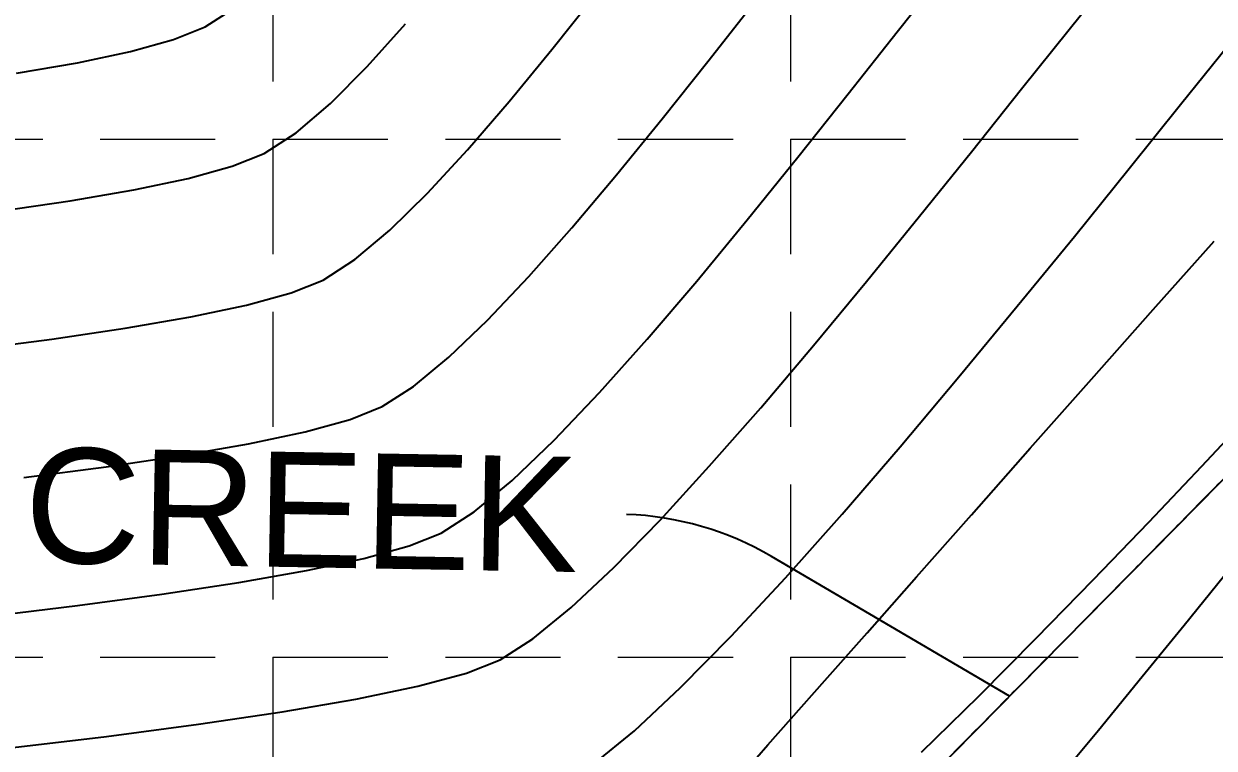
# Model space of a CAD drawing. Header units: inches. Extents: x 2547543 to 2548696, y 7125653 to 7126375.
# Drawn here: x 2548290.92 to 2548332.31, y 7125831.21 to 7125856.38 of the extents above; entities that cross this region are included whole.
import ezdxf

# ---------------------------------------------------------------- set-up
doc = ezdxf.new("R2010")
doc.units = ezdxf.units.IN
doc.header["$MEASUREMENT"] = 0
doc.linetypes.add('CENTER', pattern=[2, 1.25, -0.25, 0.25, -0.25])
doc.linetypes.add('HIDDEN', pattern=[0.375, 0.25, -0.125])
for name, color, linetype in [('CONT-MJR', 6, 'Continuous'), ('CONT-MNR', 14, 'Continuous'), ('GRID', 254, 'HIDDEN'), ('V-AREA', 6, 'Continuous'), ('V-CREEK-CNTR-E', 2, 'CENTER'), ('V-CREEK-CNTR-TEXT-E', 2, 'Continuous')]:
    doc.layers.add(name, color=color, linetype=linetype)
doc.styles.get("Standard").update_dxf_attribs({"font": 'ARIAL.TTF'})

msp = doc.modelspace()

# ---------------------------------------------------------------- linework, layer by layer
at = {"layer": 'CONT-MJR', "color": 35, "elevation": 560}
for points in [[(2548321.290216321, 7125856.101134073), (2548322.924321237, 7125858.168507294)], [(2548317.839516179, 7125851.752189618), (2548319.586579425, 7125853.946041849)], [(2548314.319533156, 7125847.444041113), (2548316.075132213, 7125849.568536375)], [(2548306.58700856, 7125839.422499327), (2548307.907098622, 7125840.516819767)], [(2548305.432337187, 7125838.681090836), (2548306.58700856, 7125839.422499327)], [(2548300.755321281, 7125837.381551269), (2548302.746287345, 7125837.806571588)]]:
    msp.add_lwpolyline(points, dxfattribs=at)
at = {"layer": 'CONT-MJR', "color": 35, "extrusion": (0.7844845701394798, -0.6201483364591697, 0), "elevation": -2419969.075033085}
msp.add_lwpolyline([(7170458.622120905, 560), (7170461.369265089, 560)], dxfattribs=at)
at = {"layer": 'CONT-MJR', "color": 35, "extrusion": (0.7778255473736082, -0.6284802446003747, 0), "elevation": -2496310.333798537}
msp.add_lwpolyline([(7144234.151366958, 560), (7144236.9587487, 560)], dxfattribs=at)
at = {"layer": 'CONT-MJR', "color": 35, "extrusion": (0.7606744045906569, -0.6491336150598347, 0), "elevation": -2687189.633994563}
msp.add_lwpolyline([(7074643.597470036, 560), (7074646.248247131, 560)], dxfattribs=at)
at = {"layer": 'CONT-MJR', "color": 35, "extrusion": (0.7460132060153083, -0.6659311499327548, 0), "elevation": -2844247.588108198}
msp.add_lwpolyline([(7012973.040065454, 560), (7012975.532383688, 560)], dxfattribs=at)
at = {"layer": 'CONT-MJR', "color": 35, "extrusion": (0.7245601657601092, -0.6892115540192889, 0), "elevation": -3064809.122996601}
msp.add_lwpolyline([(6919425.457788808, 560), (6919427.739541836, 560)], dxfattribs=at)
at = {"layer": 'CONT-MJR', "color": 35, "extrusion": (0.6918225022507976, -0.7220676044384247, 0), "elevation": -3382361.838795855}
msp.add_lwpolyline([(6769867.402836565, 560), (6769869.423981276, 560)], dxfattribs=at)
at = {"layer": 'CONT-MJR', "color": 35, "extrusion": (0.3690824332727129, -0.9293966631366253, 0), "elevation": -5682195.922566636}
msp.add_lwpolyline([(4998407.250381429, 560.0000000000009), (4998408.444992945, 560.0000000000009)], dxfattribs=at)
at = {"layer": 'CONT-MJR', "color": 35, "extrusion": (0.2653095585610385, -0.9641632839598006, 0), "elevation": -6194382.103851589}
msp.add_lwpolyline([(4347532.827223253, 560.0000000000009), (4347534.461574935, 560.0000000000009)], dxfattribs=at)
at = {"layer": 'CONT-MJR', "color": 35, "extrusion": (0.1735464096111163, -0.9848256920445825, 0), "elevation": -6575459.283988083}
msp.add_lwpolyline([(3746293.155818667, 560), (3746295.547937915, 560)], dxfattribs=at)
at = {"layer": 'CONT-MJR', "color": 35, "extrusion": (0.1495815161243001, -0.9887493969828532, 0), "elevation": -6664488.665399149}
msp.add_lwpolyline([(3585519.302198586, 560.0000000000009), (3585522.002928601, 560.0000000000009)], dxfattribs=at)
at = {"layer": 'CONT-MJR', "color": 35, "extrusion": (0.1322483661176722, -0.9912166108672747, 0), "elevation": -6726239.620438793}
msp.add_lwpolyline([(3468290.338200177, 560.0000000000009), (3468293.298743889, 560.0000000000009)], dxfattribs=at)
at = {"layer": 'CONT-MJR', "color": 35, "extrusion": (0.1191385078021136, -0.9928776440018607, 0), "elevation": -6771483.627914255}
msp.add_lwpolyline([(3379101.263398054, 560), (3379104.43438826, 560)], dxfattribs=at)
at = {"layer": 'CONT-MNR', "color": 35, "extrusion": (0.7803146413012246, -0.6253871285619343, 0), "elevation": -2467921.66205357}
msp.add_lwpolyline([(7154100.987367118, 559.0000000000009), (7154103.436814618, 559.0000000000009)], dxfattribs=at)
at = {"layer": 'CONT-MNR', "color": 35, "extrusion": (0.7832716025580266, -0.6216796575618193, 0), "elevation": -2433981.1048372}
msp.add_lwpolyline([(7165712.295238211, 562.0000000000009), (7165714.712574897, 562.0000000000009)], dxfattribs=at)
at = {"layer": 'CONT-MNR', "color": 35, "extrusion": (-0.5388805696265775, 0.8423821767338954, 0), "elevation": 4629466.463699006}
msp.add_lwpolyline([(-5986625.657877421, 564.0000000000005), (-5986626.886677464, 564.0000000000005)], dxfattribs=at)
at = {"layer": 'CONT-MNR', "color": 35, "extrusion": (0.7863456431469718, -0.6177867993926186, 0), "elevation": -2398403.033573841}
msp.add_lwpolyline([(7177700.279390768, 561.0000000000009), (7177702.830239668, 561.0000000000009)], dxfattribs=at)
at = {"layer": 'CONT-MNR', "color": 35, "extrusion": (-0.3737593640522139, 0.9275257073436213, 0), "elevation": 5656964.936561136}
msp.add_lwpolyline([(-5026965.514348788, 564.0000000000009), (-5026966.700962717, 564.0000000000009)], dxfattribs=at)
at = {"layer": 'CONT-MNR', "color": 35}
for points, elevation in [([(2548302.863660258, 7125854.89543584), (2548304.197182004, 7125856.384027254)], 563), ([(2548294.632638508, 7125855.421990387), (2548296.127333586, 7125855.837957336)], 564), ([(2548307.801128834, 7125853.682562373), (2548309.285308418, 7125855.492728116)], 562), ([(2548331.142427119, 7125853.577124058), (2548332.784690807, 7125855.624331748)], 558), ([(2548292.794843448, 7125855.032995816), (2548294.632638508, 7125855.421990387)], 564), ([(2548301.588638561, 7125853.616919136), (2548302.863660258, 7125854.89543584)], 563), ([(2548300.388354504, 7125852.596292619), (2548301.588638561, 7125853.616919136)], 563), ([(2548306.354734994, 7125852.001392433), (2548307.801128834, 7125853.682562373)], 562), ([(2548322.069226032, 7125849.69583651), (2548323.874919213, 7125851.939524008)], 559), ([(2548294.745398107, 7125850.612219911), (2548296.64146269, 7125851.013824177)], 563), ([(2548303.651929704, 7125849.20896145), (2548304.965283189, 7125850.494948669)], 562), ([(2548320.227234205, 7125847.434352756), (2548322.069226032, 7125849.69583651)], 559), ([(2548308.479895811, 7125847.598491337), (2548309.983180823, 7125849.299117512)], 561), ([(2548302.433830828, 7125848.189161143), (2548303.651929704, 7125849.20896145)], 562), ([(2548325.467887316, 7125846.566781813), (2548327.45060656, 7125848.996367805)], 558), ([(2548300.217473973, 7125847.037140835), (2548301.330142849, 7125847.481278121)], 562), ([(2548323.438520513, 7125844.113698963), (2548325.467887316, 7125846.566781813)], 558), ([(2548328.045435846, 7125844.032486161), (2548330.195294337, 7125846.453411803)], 557), ([(2548291.896321129, 7125845.427031892), (2548294.453323903, 7125845.803351177)], 562), ([(2548289.108056178, 7125845.069219507), (2548291.896321129, 7125845.427031892)], 562), ([(2548321.395924963, 7125841.689100538), (2548323.438520513, 7125844.113698963)], 558), ([(2548303.381240018, 7125843.081184478), (2548304.476845908, 7125843.780752032)], 561), ([(2548302.268495662, 7125842.638312294), (2548303.381240018, 7125843.081184478)], 561), ([(2548296.411793136, 7125841.381922198), (2548298.732460901, 7125841.787679277)], 561), ([(2548290.921713436, 7125840.614536276), (2548293.791106874, 7125840.990540572)], 561), ([(2548313.046094773, 7125839.140318463), (2548314.758374016, 7125841.008055599)], 559), ([(2548317.404722877, 7125837.133282111), (2548319.37351948, 7125839.344967824)], 558), ([(2548321.962558284, 7125837.168204185), (2548323.873070628, 7125839.326117512)], 557), ([(2548309.952491819, 7125836.095346045), (2548311.434970469, 7125837.48725089)], 559), ([(2548320.243822371, 7125835.225491308), (2548321.962558284, 7125837.168204185)], 557), ([(2548318.772860079, 7125833.561743721), (2548320.243822371, 7125835.225491308)], 557), ([(2548307.483434355, 7125834.280997195), (2548308.626149543, 7125835.011097092)], 559), ([(2548313.761631564, 7125833.315176826), (2548315.522953968, 7125835.106024683)], 558), ([(2548324.125195914, 7125833.020328036), (2548326.128048785, 7125835.032343355)], 556), ([(2548329.809656099, 7125833.687156048), (2548328.289332798, 7125831.829947423)], 556), ([(2548302.467435639, 7125832.917227361), (2548304.621021131, 7125833.366559363)], 559), ([(2548296.999018625, 7125832.043031557), (2548299.907867355, 7125832.4754718)], 559), ([(2548290.360289215, 7125831.213052522), (2548293.797591797, 7125831.621645506)], 559)]:
    msp.add_lwpolyline(points, dxfattribs=dict(at, elevation=elevation))
at = {"layer": 'CONT-MNR', "color": 35, "extrusion": (0.781655005898964, -0.6237110322521886, 0), "elevation": -2452562.353141119}
msp.add_lwpolyline([(7159378.344344589, 559), (7159380.990800481, 559)], dxfattribs=at)
at = {"layer": 'CONT-MNR', "color": 35, "extrusion": (0.1678228411113338, -0.9858171706768553, 0), "elevation": -6597128.510467196}
msp.add_lwpolyline([(3708029.869495941, 564), (3708032.03005364, 564)], dxfattribs=at)
at = {"layer": 'CONT-MNR', "color": 35, "extrusion": (0.7821441434776836, -0.6230975355620988, 0), "elevation": -2446953.313263114}
msp.add_lwpolyline([(7161291.878331471, 561.0000000000009), (7161294.428728174, 561.0000000000009)], dxfattribs=at)
at = {"layer": 'CONT-MNR', "color": 35, "extrusion": (0.7811510372126682, -0.6243420993826803, 0), "elevation": -2458343.521765614}
msp.add_lwpolyline([(7157392.511557154, 559.0000000000005), (7157395.301540109, 559.0000000000005)], dxfattribs=at)
at = {"layer": 'CONT-MNR', "color": 35, "extrusion": (0.7795266024666301, -0.6263691212430834, 0), "elevation": -2476922.725793961}
msp.add_lwpolyline([(7150985.510557596, 558), (7150988.366968657, 558)], dxfattribs=at)
at = {"layer": 'CONT-MNR', "color": 35, "extrusion": (0.7751272308566742, -0.6318051724894821, 0), "elevation": -2526883.945171147}
msp.add_lwpolyline([(7133477.672217969, 561.0000000000009), (7133480.175312882, 561.0000000000009)], dxfattribs=at)
at = {"layer": 'CONT-MNR', "color": 35, "extrusion": (-0.5417189732207516, 0.8405596671579327, 0), "elevation": 4609241.616718771}
msp.add_lwpolyline([(-6002206.758313308, 563), (-6002208.078039758, 563)], dxfattribs=at)
at = {"layer": 'CONT-MNR', "color": 35, "extrusion": (0.3719948351442721, -0.9282347992970237, 0), "elevation": -5666509.520718571}
msp.add_lwpolyline([(5016198.970906733, 563), (5016200.165707107, 563)], dxfattribs=at)
at = {"layer": 'CONT-MNR', "color": 35, "extrusion": (0.7350737408519539, -0.6779871647088275, 0), "elevation": -2958043.109546922}
msp.add_lwpolyline([(6965743.638299444, 562.0000000000009), (6965745.687677184, 562.0000000000009)], dxfattribs=at)
at = {"layer": 'CONT-MNR', "color": 35, "extrusion": (0.2667639629465032, -0.9637618938685409, 0), "elevation": -6187829.957668403}
msp.add_lwpolyline([(4356871.45312902, 563.0000000000009), (4356873.03913041, 563.0000000000009)], dxfattribs=at)
at = {"layer": 'CONT-MNR', "color": 35, "extrusion": (0.7777379725712509, -0.6285886142945641, 0), "elevation": -2497296.52141674}
msp.add_lwpolyline([(7143892.972229556, 558), (7143895.999094551, 558)], dxfattribs=at)
at = {"layer": 'CONT-MNR', "color": 35, "extrusion": (0.7645941457280158, -0.6445120575431043, 0), "elevation": -2644272.898875997}
msp.add_lwpolyline([(7090799.16796284, 561), (7090801.577301811, 561)], dxfattribs=at)
at = {"layer": 'CONT-MNR', "color": 35, "extrusion": (0.1693385126636474, -0.9855579476260459, 0), "elevation": -6591414.262454957}
msp.add_lwpolyline([(3718170.839282483, 563), (3718173.083357456, 563)], dxfattribs=at)
at = {"layer": 'CONT-MNR', "color": 35, "extrusion": (0.1432553758973903, -0.9896857568321864, 0), "elevation": -6687295.875322826}
msp.add_lwpolyline([(3542822.677351538, 563.0000000000009), (3542825.178480522, 563.0000000000009)], dxfattribs=at)
at = {"layer": 'CONT-MNR', "color": 35, "extrusion": (0.7472312731004688, -0.6645640860749645, 0), "elevation": -2831389.619711989}
msp.add_lwpolyline([(7018184.044554381, 557.0000000000009), (7018187.231073488, 557.0000000000009)], dxfattribs=at)
at = {"layer": 'CONT-MNR', "color": 35, "extrusion": (0.5398773040625946, -0.8417437238008401, 0), "elevation": -4622367.34207124}
msp.add_lwpolyline([(5992099.97835474, 562), (5992101.289547145, 562)], dxfattribs=at)
at = {"layer": 'CONT-MNR', "color": 35, "extrusion": (0.7266820682909739, -0.6869739235402988, 0), "elevation": -3043461.406471695}
msp.add_lwpolyline([(6928845.060384448, 561), (6928847.146022994, 561)], dxfattribs=at)
at = {"layer": 'CONT-MNR', "color": 35, "extrusion": (0.7698900263458391, -0.6381765800569644, 0), "elevation": -2585622.618779959}
msp.add_lwpolyline([(7112394.256339204, 559), (7112397.156476585, 559)], dxfattribs=at)
at = {"layer": 'CONT-MNR', "color": 35, "extrusion": (0.2659718301217834, -0.9639808014590693, 0), "elevation": -6191403.66539647}
msp.add_lwpolyline([(4351785.454012681, 562.0000000000009), (4351787.063635119, 562.0000000000009)], dxfattribs=at)
at = {"layer": 'CONT-MNR', "color": 35, "extrusion": (0.2076163844696756, -0.9782103234477441, 0), "elevation": -6441508.16070665}
msp.add_lwpolyline([(3972212.589516162, 562.0000000000009), (3972214.571393491, 562.0000000000009)], dxfattribs=at)
at = {"layer": 'CONT-MNR', "color": 35, "extrusion": (0.1708194527644393, -0.9853023467734449, 0), "elevation": -6585814.328788174}
msp.add_lwpolyline([(3728073.585742019, 562.0000000000005), (3728075.893472317, 562.0000000000005)], dxfattribs=at)
at = {"layer": 'CONT-MNR', "color": 35, "extrusion": (0.6923634841211057, -0.7215488936002075, 0), "elevation": -3377291.61132645}
msp.add_lwpolyline([(6772401.892704118, 561), (6772403.751664589, 561)], dxfattribs=at)
at = {"layer": 'CONT-MNR', "color": 35, "extrusion": (0.7622600568684994, -0.6472708905109453, 0), "elevation": -2669870.858720749}
msp.add_lwpolyline([(7081196.642876067, 559), (7081199.473401888, 559)], dxfattribs=at)
at = {"layer": 'CONT-MNR', "color": 35, "extrusion": (0.6368276498092413, -0.7710061896239474, 0), "elevation": -3871238.910264979}
msp.add_lwpolyline([(6502692.872498727, 561), (6502694.46644149, 561)], dxfattribs=at)
at = {"layer": 'CONT-MNR', "color": 35, "extrusion": (0.7481234142895035, -0.663559610729749, 0), "elevation": -2821958.414236261}
msp.add_lwpolyline([(7021975.12907598, 557), (7021978.333119144, 557)], dxfattribs=at)
at = {"layer": 'CONT-MNR', "color": 35, "extrusion": (0.7517491555683108, -0.6594491694606429, 0), "elevation": -2783436.466740927}
msp.add_lwpolyline([(7037329.011453883, 559), (7037331.719689098, 559)], dxfattribs=at)
at = {"layer": 'CONT-MNR', "color": 35, "extrusion": (0.2655344742683617, -0.9641013655083291, 0), "elevation": -6193372.514852491}
msp.add_lwpolyline([(4348976.950434685, 561), (4348978.575467973, 561)], dxfattribs=at)
at = {"layer": 'CONT-MNR', "color": 35, "extrusion": (0.7289629008329915, -0.684553204074855, 0), "elevation": -3020377.894884525}
msp.add_lwpolyline([(6938942.484650698, 556), (6938944.998350608, 556)], dxfattribs=at)
at = {"layer": 'CONT-MNR', "color": 35, "extrusion": (0.2081658894243369, -0.9780935346275298, 0), "elevation": -6439270.909146147}
msp.add_lwpolyline([(3975831.7081489, 561), (3975833.721594322, 561)], dxfattribs=at)
at = {"layer": 'CONT-MNR', "color": 35, "extrusion": (0.1477051036013321, -0.9890314466032514, 0), "elevation": -6671284.824717021}
msp.add_lwpolyline([(3572865.776342931, 561.0000000000009), (3572868.426093119, 561.0000000000009)], dxfattribs=at)
at = {"layer": 'CONT-MNR', "color": 35, "extrusion": (0.7571540971735444, -0.6532363072681393, 0), "elevation": -2725386.525325804}
msp.add_lwpolyline([(7060013.193140557, 558), (7060016.289118936, 558)], dxfattribs=at)
at = {"layer": 'CONT-MNR', "color": 35, "extrusion": (0.7484484975976368, -0.6631929179687012, 0), "elevation": -2818517.001472094}
msp.add_lwpolyline([(7023354.083065824, 557), (7023357.168580652, 557)], dxfattribs=at)
at = {"layer": 'CONT-MNR', "color": 35, "extrusion": (0.7253800847073612, -0.6883485546653975, 0), "elevation": -3056553.164310683}
msp.add_lwpolyline([(6923081.045093298, 556), (6923083.719480784, 556)], dxfattribs=at)
at = {"layer": 'CONT-MNR', "color": 35, "extrusion": (0.7161336394770255, -0.697963187001571, 0), "elevation": -3148640.700210576}
msp.add_lwpolyline([(6881679.504691338, 559.0000000000009), (6881681.813014087, 559.0000000000009)], dxfattribs=at)
at = {"layer": 'CONT-MNR', "color": 35, "extrusion": (0.7209436711135392, -0.6929936674179159, 0), "elevation": -3100958.936259132}
msp.add_lwpolyline([(6903302.374045085, 556), (6903305.15614241, 556)], dxfattribs=at)
at = {"layer": 'CONT-MNR', "color": 35, "extrusion": (0.7329168597151741, -0.6803182172669257, 0), "elevation": -2980132.025221932}
msp.add_lwpolyline([(6956310.162365431, 558), (6956312.928378249, 558)], dxfattribs=at)
at = {"layer": 'CONT-MNR', "color": 35, "extrusion": (0.7154815179442856, -0.6986316608057074, 0), "elevation": -3155053.716960101}
msp.add_lwpolyline([(6878744.580674892, 556), (6878747.417586876, 556)], dxfattribs=at)
at = {"layer": 'CONT-MNR', "color": 35, "extrusion": (0.7762200857957064, -0.6304620356590126, 0), "elevation": -2514502.827968881}
msp.add_lwpolyline([(7137844.911975698, 556.0000000000005), (7137842.742249279, 556.0000000000005)], dxfattribs=at)
at = {"layer": 'CONT-MNR', "color": 35, "extrusion": (0.6329089886633811, -0.7742262021328754, 0), "elevation": -3904160.742288702}
msp.add_lwpolyline([(6482972.339741779, 559.0000000000005), (6482974.052861629, 559.0000000000005)], dxfattribs=at)
at = {"layer": 'CONT-MNR', "color": 35, "extrusion": (0.7760243495603816, -0.6307029482168186, 0), "elevation": -2516718.331988338}
msp.add_lwpolyline([(7137061.883042493, 556.0000000000005), (7137059.576129633, 556.0000000000005)], dxfattribs=at)
at = {"layer": 'CONT-MNR', "color": 35, "extrusion": (0.3649852082685161, -0.9310133177055998, 0), "elevation": -5704152.077797993}
msp.add_lwpolyline([(4973331.055502713, 559.0000000000009), (4973332.31382292, 559.0000000000009)], dxfattribs=at)
at = {"layer": 'CONT-MNR', "color": 35, "extrusion": (0.2599346911906931, -0.9656261990623489, 0), "elevation": -6218498.614177437}
msp.add_lwpolyline([(4312961.000862599, 559), (4312962.751954642, 559)], dxfattribs=at)
at = {"layer": 'CONT-MNR', "color": 35, "extrusion": (0.7493908107372014, -0.6621279429103111, 0), "elevation": -2808526.84654818}
msp.add_lwpolyline([(7027345.494178626, 557.0000000000009), (7027347.256967059, 557.0000000000009)], dxfattribs=at)
at = {"layer": 'CONT-MNR', "color": 35, "extrusion": (-0.682843632185827, 0.730564558395264, 0), "elevation": 3465781.444158793}
msp.add_lwpolyline([(-6727535.420910687, 558), (-6727537.621205055, 558)], dxfattribs=at)
at = {"layer": 'CONT-MNR', "color": 35, "extrusion": (0.1700754180711695, -0.9854310489161161, 0), "elevation": -6588613.39850344}
msp.add_lwpolyline([(3723102.788533553, 559.0000000000005), (3723105.385943374, 559.0000000000005)], dxfattribs=at)
at = {"layer": 'CONT-MNR', "color": 35, "extrusion": (-0.700231390624953, 0.7139159611491009, 0), "elevation": 3302829.38374644}
msp.add_lwpolyline([(-6809018.443969995, 556), (-6809021.232344195, 556)], dxfattribs=at)
at = {"layer": 'CONT-MNR', "color": 35, "extrusion": (0.1304988598528388, -0.9914484593649381, 0), "elevation": -6732345.347818608}
msp.add_lwpolyline([(3456414.861759657, 559.0000000000009), (3456418.090799754, 559.0000000000009)], dxfattribs=at)
at = {"layer": 'CONT-MNR', "color": 35, "extrusion": (0.7496377944903188, -0.6618483036706301, 0), "elevation": -2805904.791191907}
msp.add_lwpolyline([(7028391.629419338, 557), (7028392.84937181, 557)], dxfattribs=at)
at = {"layer": 'CONT-MNR', "color": 35, "extrusion": (-0.6332786473824545, 0.7739238688459279, 0), "elevation": 3901059.651141638}
msp.add_lwpolyline([(-6484834.898190624, 558.0000000000009), (-6484836.733219893, 558.0000000000009)], dxfattribs=at)
at = {"layer": 'CONT-MNR', "color": 35, "extrusion": (0.7696225062368107, -0.6384991761104868, 0), "elevation": -2588586.947772841}
msp.add_lwpolyline([(7111306.065184213, 556.0000000000009), (7111303.615737343, 556.0000000000009)], dxfattribs=at)
at = {"layer": 'CONT-MNR', "color": 35, "extrusion": (0.7501210771181233, -0.6613005138839277, 0), "elevation": -2800769.776330916}
msp.add_lwpolyline([(7030438.885737984, 557.0000000000009), (7030439.477992599, 557.0000000000009)], dxfattribs=at)
at = {"layer": 'GRID', "color": 252, "linetype": 'HIDDEN', "lineweight": 0, "ltscale": 16}
for p, q in [((2548299.583313591, 7126356.376313465), (2548299.583313591, 7125726.296813901)), ((2548317.583313591, 7126356.376313465), (2548317.583313591, 7125726.296813901)), ((2547561.583313602, 7125852.376313472), (2548677.583313586, 7125852.376313472)), ((2547561.583313602, 7125834.376313472), (2548677.583313586, 7125834.376313472))]:
    msp.add_line(p, q, dxfattribs=at)
at = {"layer": 'V-AREA', "color": 5}
msp.add_line((2548313.0079, 7125820.6569), (2548347.9528, 7125856.102900001), dxfattribs=at)
at = {"layer": 'V-CREEK-CNTR-E', "color": 5}
msp.add_line((2548313.0079, 7125820.6569), (2548347.9528, 7125856.1029), dxfattribs=at)
at = {"layer": 'V-CREEK-CNTR-TEXT-E', "color": 5}
for p, q in [((2548319.804511313, 7125836.181172723), (2548316.917825892, 7125837.873852132)), ((2548325.195978785, 7125833.019752394), (2548319.804511313, 7125836.181172723))]:
    msp.add_line(p, q, dxfattribs=at)
msp.add_arc((2548311.511863936, 7125828.654556686), 10.68736792601931, 59.61371735461839, 88.02516352570501, dxfattribs=at)

# ---------------------------------------------------------------- texts
msp.add_text('CREEK', height=4, rotation=358.9954828669502, dxfattribs=at).set_placement((2548290.919940322, 7125837.668907239))

doc.saveas('drawing.dxf')
